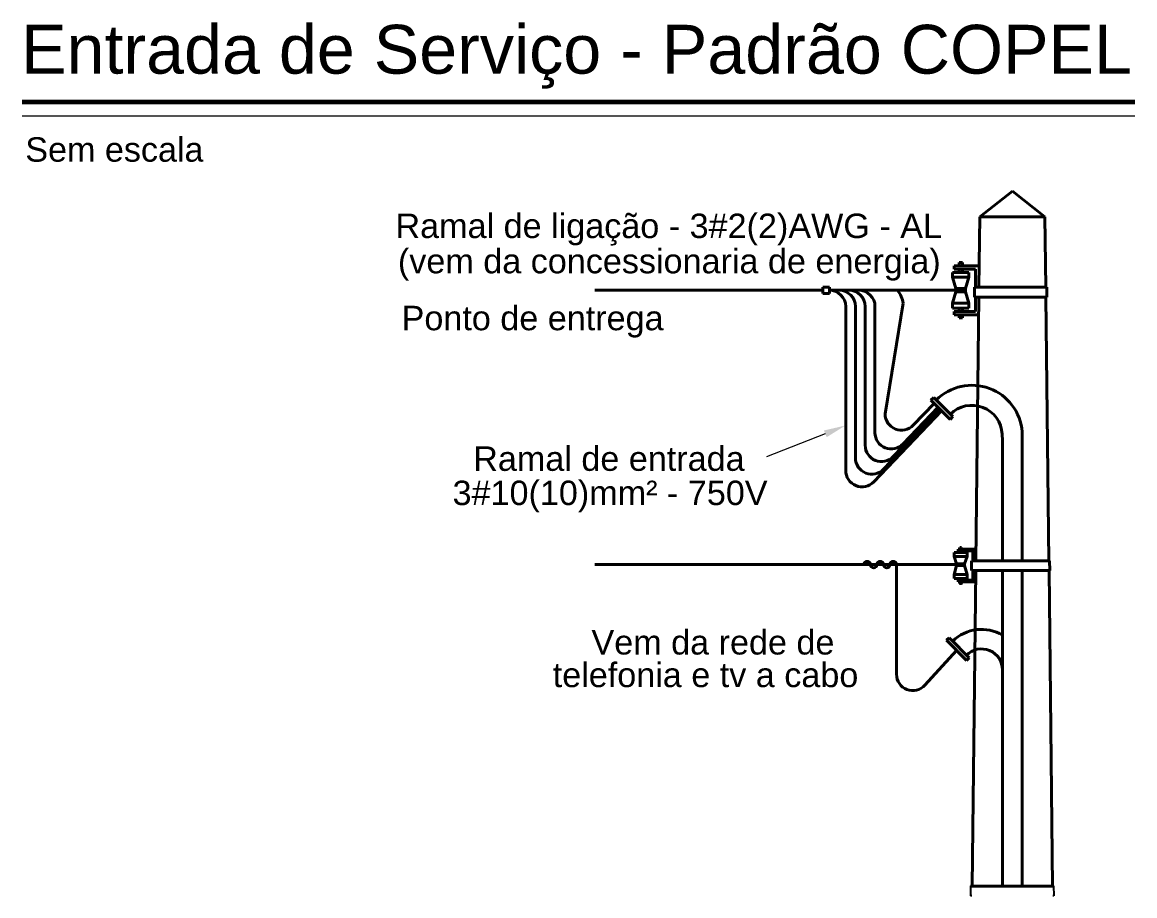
# Model space of a CAD drawing. Header units: millimetres. Extents: x 117864 to 253185, y 7775 to 37034.
# Drawn here: x 131887 to 135901, y 12669 to 15823 of the extents above; entities that cross this region are included whole.
import ezdxf
from ezdxf.enums import TextEntityAlignment as Align

# ---------------------------------------------------------------- set-up
doc = ezdxf.new("R2010")
doc.units = ezdxf.units.MM
doc.header["$LTSCALE"] = 200
for name, color, linetype, lineweight in [('arquitetonico', 7, 'Continuous', 9), ('Eletrodutos', 4, 'Continuous', 60), ('simbologia', 2, 'Continuous', 40), ('Textos', 9, 'Continuous', 9)]:
    doc.layers.add(name, color=color, linetype=linetype, lineweight=lineweight)
doc.layers.add('Texto', color=9, linetype='Continuous')
doc.styles.add('style1', font='arial.ttf')

msp = doc.modelspace()

# ---------------------------------------------------------------- hatches: boundary and pattern name
at = {"layer": 'simbologia'}
for points in [[(135175.7, 14468), (135165.7, 14458), (135234.6, 14388.6), (135244.9, 14398.9)], [(135244.1, 13588), (135231.7, 13600.4), (135221.7, 13591.7), (135294.2, 13518.6), (135303.8, 13528.2), (135294, 13538.1)]]:
    msp.add_hatch(color=256, dxfattribs=at).paths.add_polyline_path(points)

# ---------------------------------------------------------------- linework, layer by layer
at = {"layer": 'arquitetonico'}
for p, q in [((131886.9, 15485.2), (135901, 15485.2)), ((134784.5, 14336.7), (134572, 14253.4))]:
    msp.add_line(p, q, dxfattribs=at)
msp.add_solid([(134789.5, 14324.7), (134779.5, 14348.8), (134856.9, 14366.8)], dxfattribs=at)
at = {"layer": 'Eletrodutos'}
msp.add_line((131886.9, 15535.2), (135901, 15535.2), dxfattribs=at)
at = {"layer": 'simbologia'}
for p, q in [((135459.4, 15212.4), (135341.8, 15120.5)), ((135459.4, 15212.4), (135577, 15120.5)), ((135341.8, 15120.5), (135338.9, 14865.9)), ((135577, 15120.5), (135341.8, 15120.5)), ((135459.4, 15120.5), (135577, 15120.5)), ((135577, 15120.5), (135579.9, 14865.9)), ((135279, 14943.1), (135249.6, 14943.1)), ((135249.6, 14943.1), (135249.6, 14931.3)), ((135279, 14954.9), (135267.2, 14954.9)), ((135267.2, 14954.9), (135267.2, 14943.1)), ((135279, 14943.1), (135279, 14954.9)), ((135337.8, 14943.1), (135279, 14943.1)), ((135337.8, 14943.1), (135339.1, 14943.1)), ((135243.7, 14901.9), (135243.7, 14919.6)), ((135243.7, 14919.6), (135279, 14919.6)), ((135302.5, 14901.9), (135243.7, 14901.9)), ((135255.4, 14860.8), (135243.7, 14901.9)), ((135249.6, 14931.3), (135279, 14931.3)), ((135267.2, 14931.3), (135267.2, 14919.6)), ((135279, 14931.3), (135326, 14931.3)), ((135279, 14931.3), (135279, 14919.6)), ((135279, 14919.6), (135279, 14931.3)), ((135279, 14919.6), (135302.5, 14919.6)), ((135290.7, 14860.8), (135302.5, 14901.9)), ((135302.5, 14919.6), (135302.5, 14901.9)), ((135326, 14865.9), (135326, 14931.3)), ((134200.8, 14854.9), (133952.6, 14854.9)), ((134775.7, 14854.9), (134200.8, 14854.9)), ((134775.7, 14854.9), (134742.1, 14854.9)), ((134775.7, 14843.2), (134775.7, 14866.7)), ((134775.7, 14866.7), (134799.2, 14866.7)), ((134799.2, 14866.7), (134799.2, 14843.2)), ((134834.5, 14854.9), (134799.2, 14854.9)), ((134905, 14854.9), (134799.2, 14854.9)), ((134799.2, 14854.9), (134799.2, 14843.2)), ((134893.3, 14854.9), (134858, 14854.9)), ((135205.6, 14854.9), (134883.5, 14854.9)), ((134928.5, 14854.9), (134893.3, 14854.9)), ((134928.5, 14854.9), (134963.8, 14854.9)), ((134963.8, 14854.9), (134999.1, 14854.9)), ((135279, 14854.9), (135205.6, 14854.9)), ((135290.7, 14860.8), (135255.4, 14860.8)), ((135255.4, 14860.8), (135255.4, 14849)), ((135279, 14854.9), (135290.7, 14854.9)), ((135290.7, 14849), (135290.7, 14860.8)), ((135290.7, 14854.9), (135290.7, 14849)), ((135322.4, 14865.9), (135583.5, 14865.9)), ((135322.4, 14830.6), (135322.4, 14865.9)), ((135583.5, 14865.9), (135583.9, 14830.6)), ((134799.2, 14843.2), (134775.7, 14843.2)), ((135255.4, 14849), (135243.7, 14807.9)), ((135255.4, 14849), (135290.7, 14849)), ((135290.7, 14849), (135302.5, 14807.9)), ((135322.4, 14830.6), (135583.9, 14830.6)), ((135326, 14778.5), (135326, 14830.6)), ((135338.5, 14830.6), (135327.6, 13878.3)), ((135580.3, 14830.6), (135591.2, 13878.3)), ((134858, 14796.1), (134858, 14204.4)), ((134893.3, 14796.1), (134893.3, 14249.9)), ((134928.5, 14796.1), (134928.5, 14442.5)), ((134963.8, 14796.1), (134963.8, 14340.8)), ((135000.1, 14408.7), (135064.9, 14807.9)), ((135243.7, 14790.2), (135243.7, 14807.9)), ((135243.7, 14807.9), (135302.5, 14807.9)), ((135302.5, 14790.2), (135243.7, 14790.2)), ((135249.6, 14766.7), (135249.6, 14778.5)), ((135249.6, 14778.5), (135279, 14778.5)), ((135267.2, 14790.2), (135267.2, 14778.5)), ((135279, 14778.5), (135279, 14790.2)), ((135279, 14778.5), (135279, 14790.2)), ((135279, 14790.2), (135302.5, 14790.2)), ((135279, 14778.5), (135326, 14778.5)), ((135302.5, 14807.9), (135302.5, 14790.2)), ((135279, 14766.7), (135249.6, 14766.7)), ((135267.2, 14766.7), (135267.2, 14755)), ((135267.2, 14766.7), (135267.2, 14755)), ((135267.2, 14755), (135279, 14755)), ((135336.4, 14766.7), (135279, 14766.7)), ((135279, 14755), (135279, 14766.7)), ((135175.7, 14468), (135165.7, 14458)), ((135234.6, 14388.6), (135165.7, 14458)), ((135244.9, 14398.9), (135175.7, 14468)), ((134928.5, 14442.5), (134928.5, 14295.3)), ((135203.4, 14419.5), (134959.3, 14163.8)), ((135199.2, 14423.5), (134994.6, 14209.3)), ((135194.9, 14427.6), (135029.9, 14254.7)), ((135190.7, 14431.6), (135065.1, 14300.2)), ((135203.4, 14419.5), (135074.4, 14284.3)), ((135176.9, 14446.7), (135101.8, 14368)), ((135244.9, 14398.9), (135234.6, 14388.6)), ((135424.1, 14317.1), (135421.6, 14345.1)), ((135494.7, 13878.3), (135494.7, 14343.7)), ((135424.1, 13878.3), (135424.1, 14317.1)), ((135249.1, 13894.1), (135249.1, 13908.8)), ((135249.1, 13908.8), (135275.6, 13908.8)), ((135296.1, 13894.1), (135249.1, 13894.1)), ((135257.9, 13867.6), (135249.1, 13894.1)), ((135322.6, 13920.5), (135263.8, 13920.5)), ((135263.8, 13920.5), (135263.8, 13914.7)), ((135263.8, 13920.5), (135269.7, 13920.5)), ((135263.8, 13914.7), (135316.7, 13914.7)), ((135269.7, 13920.5), (135269.7, 13926.4)), ((135269.7, 13926.4), (135275.6, 13926.4)), ((135269.7, 13914.7), (135269.7, 13908.8)), ((135275.6, 13926.4), (135275.6, 13920.5)), ((135275.6, 13914.7), (135275.6, 13908.8)), ((135275.6, 13914.7), (135275.6, 13908.8)), ((135275.6, 13908.8), (135296.1, 13908.8)), ((135287.3, 13867.6), (135296.1, 13894.1)), ((135296.1, 13908.8), (135296.1, 13894.1)), ((135316.7, 13878.3), (135316.7, 13914.7)), ((135322.6, 13920.5), (135323.5, 13920.5)), ((134355.7, 13864.7), (133952.6, 13864.7)), ((135199.2, 13864.7), (134355.7, 13864.7)), ((134947.3, 13864.7), (134935.5, 13864.7)), ((134970.8, 13864.7), (134959, 13864.7)), ((134994.3, 13864.7), (134982.6, 13864.7)), ((135017.8, 13864.7), (135006.1, 13864.7)), ((135041.4, 13864.7), (135029.6, 13864.7)), ((135041.4, 13864.7), (135041.4, 13468.9)), ((135275.6, 13864.7), (135199.2, 13864.7)), ((135257.9, 13861.7), (135249.1, 13829.4)), ((135257.9, 13864.7), (135257.9, 13867.6)), ((135257.9, 13867.6), (135257.9, 13861.7)), ((135257.9, 13867.6), (135287.3, 13867.6)), ((135287.3, 13864.7), (135257.9, 13864.7)), ((135257.9, 13861.7), (135287.3, 13861.7)), ((135275.6, 13864.7), (135287.3, 13864.7)), ((135287.3, 13861.7), (135287.3, 13867.6)), ((135287.3, 13864.7), (135287.3, 13861.7)), ((135287.3, 13861.7), (135296.1, 13829.4)), ((135312.6, 13878.3), (135494.7, 13878.3)), ((135312.6, 13843), (135312.6, 13878.3)), ((135494.7, 13878.3), (135594, 13878.3)), ((135594, 13878.3), (135594.4, 13843)), ((135249.1, 13814.7), (135249.1, 13829.4)), ((135249.1, 13829.4), (135296.1, 13829.4)), ((135296.1, 13814.7), (135249.1, 13814.7)), ((135263.8, 13802.9), (135263.8, 13808.8)), ((135263.8, 13808.8), (135316.7, 13808.8)), ((135263.8, 13808.8), (135269.7, 13808.8)), ((135269.7, 13814.7), (135269.7, 13808.8)), ((135275.6, 13808.8), (135275.6, 13814.7)), ((135275.6, 13808.8), (135275.6, 13814.7)), ((135275.6, 13808.8), (135275.6, 13814.7)), ((135275.6, 13814.7), (135296.1, 13814.7)), ((135275.6, 13814.7), (135275.6, 13808.8)), ((135296.1, 13829.4), (135296.1, 13814.7)), ((135312.6, 13843), (135494.7, 13843)), ((135327.1, 13843), (135314.1, 12704.6)), ((135316.7, 13808.8), (135316.7, 13843)), ((135424.1, 13484.2), (135424.1, 13843)), ((135494.7, 13843), (135594.4, 13843)), ((135494.7, 12704.6), (135494.7, 13843)), ((135591.7, 13843), (135604.7, 12704.6)), ((135321.7, 13802.9), (135263.8, 13802.9)), ((135279, 13797.6), (135267.2, 13797.6)), ((135269.7, 13802.9), (135269.7, 13797.1)), ((135269.7, 13797.1), (135275.6, 13797.1)), ((135275.6, 13797.1), (135275.6, 13802.9)), ((135231.7, 13600.4), (135221.7, 13591.7)), ((135294.2, 13518.6), (135221.7, 13591.7)), ((135244.1, 13588), (135231.7, 13600.4)), ((135294, 13538.1), (135244.1, 13588)), ((135257.9, 13555.1), (135143.7, 13429.4)), ((135294, 13538.1), (135303.8, 13528.2)), ((135303.8, 13528.2), (135294.2, 13518.6)), ((135424.1, 12704.6), (135424.1, 13484.2)), ((135308.8, 12704.6), (135424.1, 12704.6)), ((135424.1, 12704.6), (135608, 12704.6))]:
    msp.add_line(p, q, dxfattribs=at)
at = {"layer": 'simbologia', "lineweight": -3}
for p, q in [((135308.8, 12704.7), (135308.4, 12669.4)), ((135608, 12704.7), (135608.5, 12669.4)), ((135313.7, 12669.4), (135308.4, 12669.4)), ((135608.5, 12669.4), (135605.1, 12669.4))]:
    msp.add_line(p, q, dxfattribs=at)
at = {"layer": 'simbologia'}
for centre, radius, start, end in [((134799.2, 14796.1), 58.8, 0, 90), ((134834.5, 14796.1), 58.8, 0, 90), ((134869.7, 14796.1), 58.8, 0, 90), ((134905, 14796.1), 58.8, 0, 90), ((134983.4, 14800.5), 81.8, 5.1744, 41.6381), ((135313.4, 14330.4), 181.8, 4.2045, 135), ((135313.4, 14330.4), 109.2, 2.5683, 135), ((135059.1, 14408.8), 59, 180.1365, 316.3872), ((135022.6, 14340.8), 58.8, 180, 316.3189), ((134987.3, 14295.3), 58.8, 180, 316.3189), ((134952.1, 14249.9), 58.8, 180, 316.3189), ((134916.8, 14204.4), 58.8, 180, 316.3189), ((134935.5, 13864.7), 11.8, 0, 180), ((134959, 13864.7), 11.8, 180, 0), ((134982.6, 13864.7), 11.8, 0, 180), ((135006.1, 13864.7), 11.8, 180, 0), ((135029.6, 13864.7), 11.8, 0, 180), ((135347.9, 13484.2), 146.8, 58.7162, 135), ((135347.9, 13484.2), 76.2, 0, 135), ((135100.2, 13468.9), 58.8, 180, 317.7451)]:
    msp.add_arc(centre, radius, start, end, dxfattribs=at)

# ---------------------------------------------------------------- texts
at = {"layer": 'Texto', "lineweight": -3, "style": 'style1'}
for s, height, p in [('Entrada de Serviço - Padrão COPEL', 176.208, (133886.8, 15702.6)), ('Sem escala', 88.1, (132219.4, 15364.9))]:
    msp.add_text(s, height=height, dxfattribs=at).set_placement(p, align=Align.MIDDLE)
at = {"layer": 'Textos', "style": 'style1'}
for s, p in [('Ramal de ligação - 3#2(2)AWG - AL', (133233.6, 15043.5)), ('(vem da concessionaria de energia)', (133242.4, 14916.2)), ('Ponto de entrega ', (133255.7, 14710.7)), ('Ramal de entrada ', (133514.1, 14203.2)), ('3#10(10)mm² - 750V', (133439.6, 14079.6)), ('Vem da rede de ', (133940.8, 13540.2)), ('telefonia e tv a cabo ', (133801, 13422.5))]:
    msp.add_text(s, height=88.195, rotation=0, dxfattribs=at).set_placement(p)

doc.saveas('drawing.dxf')
